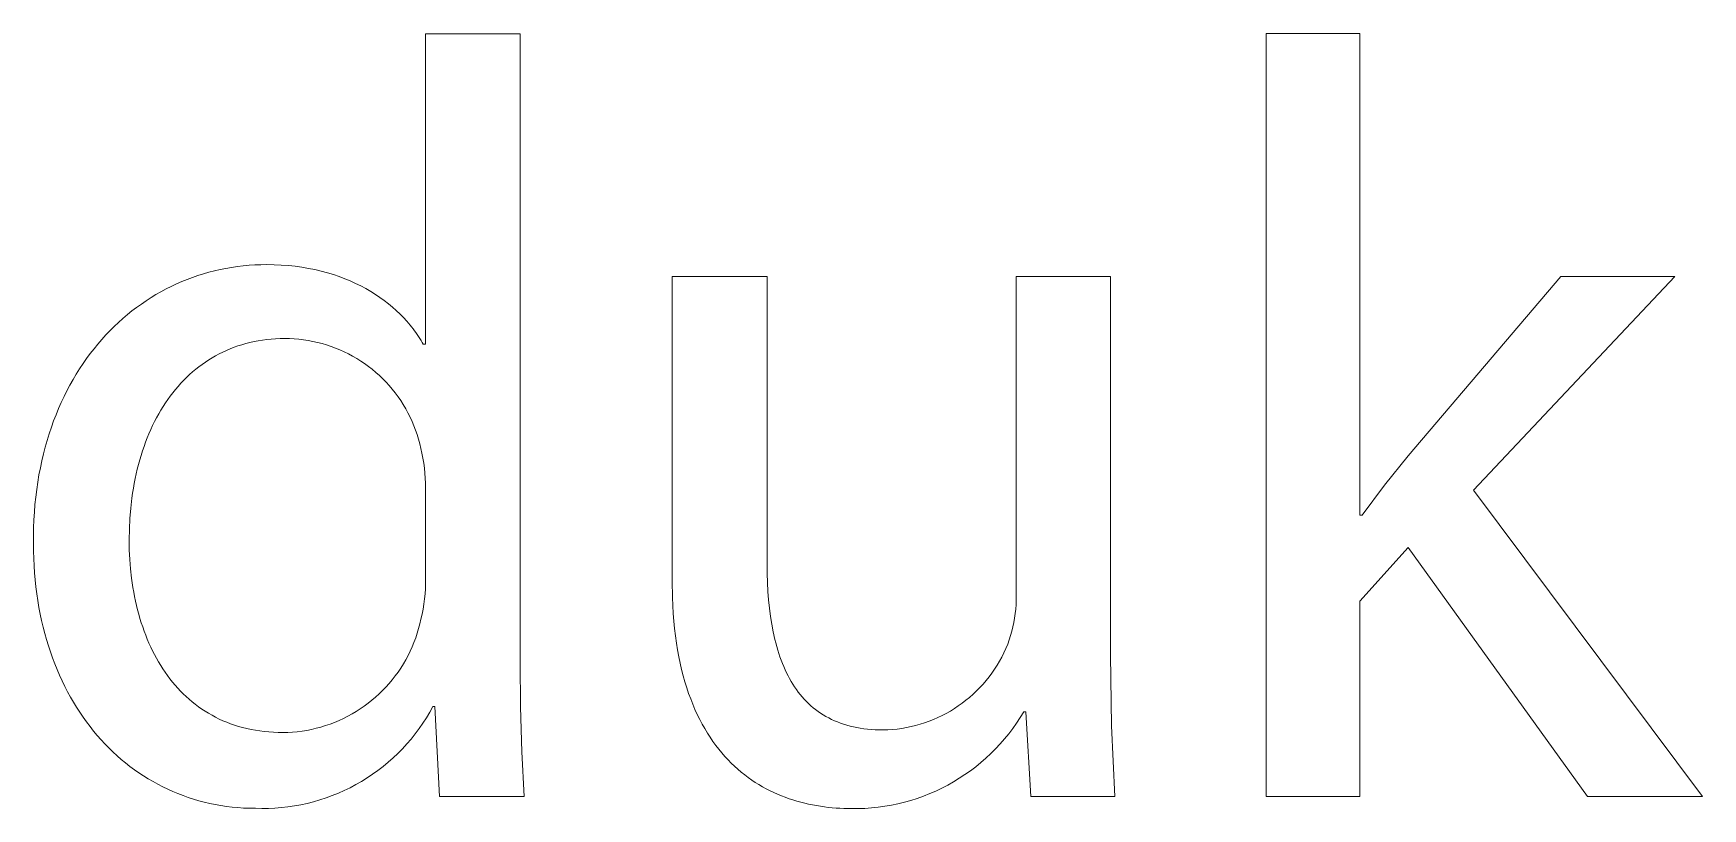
# Model space of a CAD drawing. Header units: millimetres. Extents: x -1519 to 3497, y -297 to 3208.
# Drawn here: x 1717.6 to 1795.6, y -76.6 to -40.3 of the extents above; entities that cross this region are included whole.
import ezdxf

# ---------------------------------------------------------------- set-up
doc = ezdxf.new("R2010")
doc.units = ezdxf.units.MM
doc.header["$MEASUREMENT"] = 0
doc.layers.add('Domyślny', color=7, linetype='Continuous', true_color=0x000000)

msp = doc.modelspace()

# ---------------------------------------------------------------- linework, layer by layer
at = {"layer": 'Domyślny', "color": 18, "lineweight": 15, "true_color": 0x000000}
for p, q in [((1735.908, -54.861), (1735.908, -40.345)), ((1735.908, -40.345), (1740.334, -40.345)), ((1740.334, -40.345), (1740.334, -69.71)), ((1775.2, -75.994), (1775.2, -40.332)), ((1775.2, -40.332), (1779.577, -40.332)), ((1779.577, -40.332), (1779.577, -62.848)), ((1725.787, -51.493), (1726.049, -51.426)), ((1726.049, -51.426), (1726.313, -51.365)), ((1726.313, -51.365), (1726.579, -51.312)), ((1726.579, -51.312), (1726.846, -51.265)), ((1726.846, -51.265), (1727.116, -51.226)), ((1727.116, -51.226), (1727.388, -51.194)), ((1727.388, -51.194), (1727.662, -51.168)), ((1727.662, -51.168), (1727.937, -51.15)), ((1727.937, -51.15), (1728.213, -51.139)), ((1728.213, -51.139), (1728.491, -51.136)), ((1728.491, -51.136), (1728.834, -51.141)), ((1728.834, -51.141), (1729.17, -51.156)), ((1729.17, -51.156), (1729.499, -51.181)), ((1729.499, -51.181), (1729.82, -51.215)), ((1729.82, -51.215), (1730.135, -51.258)), ((1730.135, -51.258), (1730.443, -51.311)), ((1730.443, -51.311), (1730.743, -51.371)), ((1730.743, -51.371), (1731.037, -51.44)), ((1731.037, -51.44), (1731.323, -51.518)), ((1723.785, -52.275), (1724.025, -52.154)), ((1724.025, -52.154), (1724.269, -52.039)), ((1724.269, -52.039), (1724.515, -51.932)), ((1724.515, -51.932), (1724.764, -51.83)), ((1724.764, -51.83), (1725.016, -51.736)), ((1725.016, -51.736), (1725.271, -51.648)), ((1725.271, -51.648), (1725.528, -51.567)), ((1725.528, -51.567), (1725.787, -51.493)), ((1731.323, -51.518), (1731.602, -51.603)), ((1731.602, -51.603), (1731.874, -51.695)), ((1731.874, -51.695), (1732.138, -51.795)), ((1732.138, -51.795), (1732.395, -51.901)), ((1732.395, -51.901), (1732.644, -52.014)), ((1732.644, -52.014), (1732.886, -52.134)), ((1732.886, -52.134), (1733.12, -52.259)), ((1733.12, -52.259), (1733.347, -52.39)), ((1747.433, -65.915), (1747.433, -51.684)), ((1747.433, -51.684), (1751.877, -51.684)), ((1751.877, -51.684), (1751.877, -65.147)), ((1763.519, -66.6), (1763.519, -51.684)), ((1763.519, -51.684), (1767.929, -51.684)), ((1767.929, -51.684), (1767.929, -69.373)), ((1781.832, -60.076), (1788.964, -51.69)), ((1794.293, -51.69), (1784.889, -61.679)), ((1788.964, -51.69), (1794.293, -51.69)), ((1722.409, -53.136), (1722.63, -52.977)), ((1722.63, -52.977), (1722.854, -52.824)), ((1722.854, -52.824), (1723.082, -52.677)), ((1723.082, -52.677), (1723.313, -52.536)), ((1723.313, -52.536), (1723.547, -52.402)), ((1723.547, -52.402), (1723.785, -52.275)), ((1733.347, -52.39), (1733.566, -52.527)), ((1733.566, -52.527), (1733.778, -52.669)), ((1733.778, -52.669), (1733.982, -52.816)), ((1733.982, -52.816), (1734.178, -52.967)), ((1734.178, -52.967), (1734.366, -53.123)), ((1721.564, -53.836), (1721.769, -53.652)), ((1721.769, -53.652), (1721.979, -53.474)), ((1721.979, -53.474), (1722.192, -53.302)), ((1722.192, -53.302), (1722.409, -53.136)), ((1734.366, -53.123), (1734.546, -53.283)), ((1734.546, -53.283), (1734.718, -53.447)), ((1734.718, -53.447), (1734.883, -53.614)), ((1734.883, -53.614), (1735.039, -53.785)), ((1735.039, -53.785), (1735.188, -53.958)), ((1720.782, -54.633), (1720.971, -54.425)), ((1720.971, -54.425), (1721.165, -54.222)), ((1721.165, -54.222), (1721.362, -54.026)), ((1721.362, -54.026), (1721.564, -53.836)), ((1728.904, -54.605), (1728.698, -54.62)), ((1729.114, -54.596), (1728.904, -54.605)), ((1729.326, -54.593), (1729.114, -54.596)), ((1729.548, -54.596), (1729.326, -54.593)), ((1729.768, -54.607), (1729.548, -54.596)), ((1729.989, -54.625), (1729.768, -54.607)), ((1735.188, -53.958), (1735.259, -54.046)), ((1735.259, -54.046), (1735.328, -54.135)), ((1735.328, -54.135), (1735.395, -54.224)), ((1735.395, -54.224), (1735.46, -54.313)), ((1735.46, -54.313), (1735.523, -54.403)), ((1735.523, -54.403), (1735.584, -54.494)), ((1735.584, -54.494), (1735.643, -54.585)), ((1735.643, -54.585), (1735.7, -54.677)), ((1720.072, -55.525), (1720.242, -55.293)), ((1720.242, -55.293), (1720.418, -55.067)), ((1720.418, -55.067), (1720.598, -54.847)), ((1720.598, -54.847), (1720.782, -54.633)), ((1726.267, -55.306), (1726.101, -55.395)), ((1726.437, -55.222), (1726.267, -55.306)), ((1726.609, -55.143), (1726.437, -55.222)), ((1726.784, -55.069), (1726.609, -55.143)), ((1726.963, -55), (1726.784, -55.069)), ((1727.144, -54.937), (1726.963, -55)), ((1727.328, -54.878), (1727.144, -54.937)), ((1727.515, -54.825), (1727.328, -54.878)), ((1727.705, -54.777), (1727.515, -54.825)), ((1727.898, -54.734), (1727.705, -54.777)), ((1728.094, -54.697), (1727.898, -54.734)), ((1728.292, -54.666), (1728.094, -54.697)), ((1728.493, -54.64), (1728.292, -54.666)), ((1728.698, -54.62), (1728.493, -54.64)), ((1730.208, -54.651), (1729.989, -54.625)), ((1730.427, -54.684), (1730.208, -54.651)), ((1730.644, -54.724), (1730.427, -54.684)), ((1730.86, -54.772), (1730.644, -54.724)), ((1731.074, -54.827), (1730.86, -54.772)), ((1731.286, -54.889), (1731.074, -54.827)), ((1731.496, -54.959), (1731.286, -54.889)), ((1731.703, -55.036), (1731.496, -54.959)), ((1731.908, -55.12), (1731.703, -55.036)), ((1732.109, -55.21), (1731.908, -55.12)), ((1732.308, -55.308), (1732.109, -55.21)), ((1732.503, -55.412), (1732.308, -55.308)), ((1735.7, -54.677), (1735.755, -54.768)), ((1735.755, -54.768), (1735.808, -54.861)), ((1735.808, -54.861), (1735.908, -54.861)), ((1719.589, -56.254), (1719.745, -56.005)), ((1719.745, -56.005), (1719.906, -55.762)), ((1719.906, -55.762), (1720.072, -55.525)), ((1725.023, -56.151), (1724.882, -56.277)), ((1725.168, -56.029), (1725.023, -56.151)), ((1725.316, -55.912), (1725.168, -56.029)), ((1725.467, -55.799), (1725.316, -55.912)), ((1725.621, -55.691), (1725.467, -55.799)), ((1725.778, -55.588), (1725.621, -55.691)), ((1725.938, -55.489), (1725.778, -55.588)), ((1726.101, -55.395), (1725.938, -55.489)), ((1732.694, -55.523), (1732.503, -55.412)), ((1732.881, -55.64), (1732.694, -55.523)), ((1733.065, -55.763), (1732.881, -55.64)), ((1733.244, -55.893), (1733.065, -55.763)), ((1733.418, -56.029), (1733.244, -55.893)), ((1733.588, -56.17), (1733.418, -56.029)), ((1719.151, -57.033), (1719.292, -56.768)), ((1719.292, -56.768), (1719.438, -56.508)), ((1719.438, -56.508), (1719.589, -56.254)), ((1724.349, -56.824), (1724.224, -56.972)), ((1724.477, -56.681), (1724.349, -56.824)), ((1724.609, -56.542), (1724.477, -56.681)), ((1724.744, -56.407), (1724.609, -56.542)), ((1724.882, -56.277), (1724.744, -56.407)), ((1733.753, -56.318), (1733.588, -56.17)), ((1733.912, -56.471), (1733.753, -56.318)), ((1734.067, -56.629), (1733.912, -56.471)), ((1734.215, -56.792), (1734.067, -56.629)), ((1734.359, -56.96), (1734.215, -56.792)), ((1718.762, -57.862), (1718.886, -57.581)), ((1718.886, -57.581), (1719.016, -57.304)), ((1719.016, -57.304), (1719.151, -57.033)), ((1723.756, -57.601), (1723.648, -57.768)), ((1723.868, -57.438), (1723.756, -57.601)), ((1723.983, -57.278), (1723.868, -57.438)), ((1724.102, -57.123), (1723.983, -57.278)), ((1724.224, -56.972), (1724.102, -57.123)), ((1734.496, -57.134), (1734.359, -56.96)), ((1734.628, -57.311), (1734.496, -57.134)), ((1734.753, -57.493), (1734.628, -57.311)), ((1734.872, -57.68), (1734.753, -57.493)), ((1734.985, -57.87), (1734.872, -57.68)), ((1718.424, -58.739), (1718.531, -58.442)), ((1718.531, -58.442), (1718.643, -58.149)), ((1718.643, -58.149), (1718.762, -57.862)), ((1723.248, -58.473), (1723.157, -58.658)), ((1723.343, -58.291), (1723.248, -58.473)), ((1723.441, -58.113), (1723.343, -58.291)), ((1723.543, -57.939), (1723.441, -58.113)), ((1723.648, -57.768), (1723.543, -57.939)), ((1735.091, -58.064), (1734.985, -57.87)), ((1735.19, -58.261), (1735.091, -58.064)), ((1735.283, -58.462), (1735.19, -58.261)), ((1735.369, -58.666), (1735.283, -58.462)), ((1718.227, -59.35), (1718.323, -59.042)), ((1718.323, -59.042), (1718.424, -58.739)), ((1722.904, -59.234), (1722.827, -59.433)), ((1722.985, -59.039), (1722.904, -59.234)), ((1723.069, -58.847), (1722.985, -59.039)), ((1723.157, -58.658), (1723.069, -58.847)), ((1735.447, -58.872), (1735.369, -58.666)), ((1735.519, -59.081), (1735.447, -58.872)), ((1735.583, -59.293), (1735.519, -59.081)), ((1717.98, -60.305), (1718.056, -59.981)), ((1718.056, -59.981), (1718.139, -59.663)), ((1718.139, -59.663), (1718.227, -59.35)), ((1722.617, -60.048), (1722.554, -60.259)), ((1722.684, -59.84), (1722.617, -60.048)), ((1722.754, -59.635), (1722.684, -59.84)), ((1722.827, -59.433), (1722.754, -59.635)), ((1735.641, -59.506), (1735.583, -59.293)), ((1735.691, -59.721), (1735.641, -59.506)), ((1735.745, -59.949), (1735.691, -59.721)), ((1735.791, -60.179), (1735.745, -59.949)), ((1717.846, -60.966), (1717.91, -60.633)), ((1717.91, -60.633), (1717.98, -60.305)), ((1722.44, -60.69), (1722.388, -60.91)), ((1722.495, -60.473), (1722.44, -60.69)), ((1722.554, -60.259), (1722.495, -60.473)), ((1735.83, -60.409), (1735.791, -60.179)), ((1735.861, -60.641), (1735.83, -60.409)), ((1735.884, -60.874), (1735.861, -60.641)), ((1780.732, -61.444), (1781.832, -60.076)), ((1717.739, -61.647), (1717.789, -61.304)), ((1717.789, -61.304), (1717.846, -60.966)), ((1722.255, -61.586), (1722.218, -61.816)), ((1722.296, -61.358), (1722.255, -61.586)), ((1722.34, -61.132), (1722.296, -61.358)), ((1722.388, -60.91), (1722.34, -61.132)), ((1735.9, -61.108), (1735.884, -60.874)), ((1735.908, -61.342), (1735.9, -61.108)), ((1735.908, -61.576), (1735.908, -61.342)), ((1735.908, -65.802), (1735.908, -61.576)), ((1779.677, -62.848), (1780.732, -61.444)), ((1717.63, -62.705), (1717.659, -62.348)), ((1717.659, -62.348), (1717.696, -61.995)), ((1717.696, -61.995), (1717.739, -61.647)), ((1722.186, -62.049), (1722.131, -62.523)), ((1722.218, -61.816), (1722.186, -62.049)), ((1784.889, -61.679), (1795.596, -75.994)), ((1717.592, -63.434), (1717.607, -63.067)), ((1717.607, -63.067), (1717.63, -62.705)), ((1722.092, -63.006), (1722.068, -63.497)), ((1722.131, -62.523), (1722.092, -63.006)), ((1779.577, -62.848), (1779.677, -62.848)), ((1717.584, -63.805), (1717.592, -63.434)), ((1717.584, -64.181), (1717.584, -63.805)), ((1722.068, -63.497), (1722.06, -63.998)), ((1717.587, -64.526), (1717.584, -64.181)), ((1717.597, -64.868), (1717.587, -64.526)), ((1722.06, -63.998), (1722.067, -64.456)), ((1722.067, -64.456), (1722.088, -64.908)), ((1781.832, -64.352), (1779.577, -66.857)), ((1790.217, -75.994), (1781.832, -64.352)), ((1717.613, -65.206), (1717.597, -64.868)), ((1717.636, -65.54), (1717.613, -65.206)), ((1722.088, -64.908), (1722.123, -65.355)), ((1722.123, -65.355), (1722.172, -65.794)), ((1751.877, -65.147), (1751.881, -65.575)), ((1717.665, -65.87), (1717.636, -65.54)), ((1717.7, -66.196), (1717.665, -65.87)), ((1717.741, -66.519), (1717.7, -66.196)), ((1722.172, -65.794), (1722.235, -66.227)), ((1722.235, -66.227), (1722.272, -66.441)), ((1735.888, -66.522), (1735.903, -66.282)), ((1735.903, -66.282), (1735.91, -66.042)), ((1735.91, -66.042), (1735.908, -65.802)), ((1747.447, -66.695), (1747.433, -65.915)), ((1751.881, -65.575), (1751.893, -65.993)), ((1751.893, -65.993), (1751.915, -66.403)), ((1717.789, -66.837), (1717.741, -66.519)), ((1717.842, -67.151), (1717.789, -66.837)), ((1722.272, -66.441), (1722.312, -66.652)), ((1722.312, -66.652), (1722.356, -66.861)), ((1722.356, -66.861), (1722.403, -67.069)), ((1722.403, -67.069), (1722.454, -67.274)), ((1735.794, -67.237), (1735.834, -67)), ((1735.834, -67), (1735.865, -66.761)), ((1735.865, -66.761), (1735.888, -66.522)), ((1747.463, -67.071), (1747.447, -66.695)), ((1747.486, -67.439), (1747.463, -67.071)), ((1751.915, -66.403), (1751.945, -66.803)), ((1751.945, -66.803), (1751.984, -67.193)), ((1763.491, -67.232), (1763.507, -67.022)), ((1763.507, -67.022), (1763.517, -66.811)), ((1763.517, -66.811), (1763.519, -66.6)), ((1779.577, -66.857), (1779.577, -75.994)), ((1717.902, -67.462), (1717.842, -67.151)), ((1717.967, -67.768), (1717.902, -67.462)), ((1718.039, -68.07), (1717.967, -67.768)), ((1722.454, -67.274), (1722.508, -67.476)), ((1722.508, -67.476), (1722.566, -67.676)), ((1722.566, -67.676), (1722.628, -67.874)), ((1735.642, -67.926), (1735.691, -67.706)), ((1735.691, -67.706), (1735.747, -67.472)), ((1735.747, -67.472), (1735.794, -67.237)), ((1747.515, -67.797), (1747.486, -67.439)), ((1747.55, -68.146), (1747.515, -67.797)), ((1751.984, -67.193), (1752.033, -67.573)), ((1752.033, -67.573), (1752.091, -67.942)), ((1763.358, -68.064), (1763.402, -67.858)), ((1763.402, -67.858), (1763.438, -67.65)), ((1763.438, -67.65), (1763.468, -67.441)), ((1763.468, -67.441), (1763.491, -67.232)), ((1718.115, -68.368), (1718.039, -68.07)), ((1718.198, -68.661), (1718.115, -68.368)), ((1722.628, -67.874), (1722.692, -68.069)), ((1722.692, -68.069), (1722.761, -68.262)), ((1722.761, -68.262), (1722.832, -68.452)), ((1722.832, -68.452), (1722.908, -68.639)), ((1722.908, -68.639), (1722.987, -68.823)), ((1735.371, -68.786), (1735.45, -68.575)), ((1735.45, -68.575), (1735.521, -68.361)), ((1735.521, -68.361), (1735.585, -68.145)), ((1735.585, -68.145), (1735.642, -67.926)), ((1747.591, -68.487), (1747.55, -68.146)), ((1747.638, -68.818), (1747.591, -68.487)), ((1752.091, -67.942), (1752.159, -68.3)), ((1752.159, -68.3), (1752.236, -68.648)), ((1752.236, -68.648), (1752.279, -68.817)), ((1763.188, -68.673), (1763.252, -68.472)), ((1763.252, -68.472), (1763.308, -68.269)), ((1763.308, -68.269), (1763.358, -68.064)), ((1718.286, -68.95), (1718.198, -68.661)), ((1718.38, -69.235), (1718.286, -68.95)), ((1718.479, -69.515), (1718.38, -69.235)), ((1722.987, -68.823), (1723.069, -69.004)), ((1723.069, -69.004), (1723.155, -69.183)), ((1723.155, -69.183), (1723.244, -69.358)), ((1723.244, -69.358), (1723.337, -69.53)), ((1734.987, -69.602), (1735.093, -69.403)), ((1735.093, -69.403), (1735.193, -69.201)), ((1735.193, -69.201), (1735.286, -68.995)), ((1735.286, -68.995), (1735.371, -68.786)), ((1747.69, -69.142), (1747.638, -68.818)), ((1747.748, -69.456), (1747.69, -69.142)), ((1752.279, -68.817), (1752.324, -68.983)), ((1752.324, -68.983), (1752.372, -69.147)), ((1752.372, -69.147), (1752.423, -69.308)), ((1752.423, -69.308), (1752.476, -69.465)), ((1762.841, -69.472), (1762.94, -69.275)), ((1762.94, -69.275), (1763.033, -69.075)), ((1763.033, -69.075), (1763.118, -68.872)), ((1763.118, -68.872), (1763.188, -68.673)), ((1767.929, -69.373), (1767.972, -72.682)), ((1718.584, -69.79), (1718.479, -69.515)), ((1718.694, -70.061), (1718.584, -69.79)), ((1718.809, -70.327), (1718.694, -70.061)), ((1723.337, -69.53), (1723.433, -69.699)), ((1723.433, -69.699), (1723.533, -69.865)), ((1723.533, -69.865), (1723.637, -70.027)), ((1723.637, -70.027), (1723.743, -70.186)), ((1723.743, -70.186), (1723.854, -70.341)), ((1734.495, -70.358), (1734.628, -70.176)), ((1734.628, -70.176), (1734.754, -69.989)), ((1734.754, -69.989), (1734.874, -69.797)), ((1734.874, -69.797), (1734.987, -69.602)), ((1740.334, -69.71), (1740.346, -71.805)), ((1747.812, -69.763), (1747.748, -69.456)), ((1747.881, -70.061), (1747.812, -69.763)), ((1747.955, -70.35), (1747.881, -70.061)), ((1752.476, -69.465), (1752.532, -69.62)), ((1752.532, -69.62), (1752.591, -69.771)), ((1752.591, -69.771), (1752.652, -69.92)), ((1752.652, -69.92), (1752.716, -70.065)), ((1752.716, -70.065), (1752.783, -70.207)), ((1752.783, -70.207), (1752.853, -70.346)), ((1762.378, -70.222), (1762.503, -70.041)), ((1762.503, -70.041), (1762.622, -69.855)), ((1762.622, -69.855), (1762.735, -69.666)), ((1762.735, -69.666), (1762.841, -69.472)), ((1718.929, -70.589), (1718.809, -70.327)), ((1719.054, -70.845), (1718.929, -70.589)), ((1719.185, -71.097), (1719.054, -70.845)), ((1723.854, -70.341), (1723.968, -70.493)), ((1723.968, -70.493), (1724.085, -70.641)), ((1724.085, -70.641), (1724.206, -70.785)), ((1724.206, -70.785), (1724.331, -70.925)), ((1724.331, -70.925), (1724.459, -71.062)), ((1733.905, -71.04), (1734.061, -70.877)), ((1734.061, -70.877), (1734.212, -70.709)), ((1734.212, -70.709), (1734.356, -70.536)), ((1734.356, -70.536), (1734.495, -70.358)), ((1748.035, -70.632), (1747.955, -70.35)), ((1748.119, -70.906), (1748.035, -70.632)), ((1748.208, -71.172), (1748.119, -70.906)), ((1752.853, -70.346), (1752.925, -70.481)), ((1752.925, -70.481), (1753.001, -70.614)), ((1753.001, -70.614), (1753.079, -70.743)), ((1753.079, -70.743), (1753.161, -70.868)), ((1753.161, -70.868), (1753.245, -70.99)), ((1753.245, -70.99), (1753.332, -71.109)), ((1761.66, -71.058), (1761.815, -70.901)), ((1761.815, -70.901), (1761.965, -70.739)), ((1761.965, -70.739), (1762.108, -70.571)), ((1762.108, -70.571), (1762.246, -70.399)), ((1762.246, -70.399), (1762.378, -70.222)), ((1719.32, -71.344), (1719.185, -71.097)), ((1719.46, -71.586), (1719.32, -71.344)), ((1719.605, -71.823), (1719.46, -71.586)), ((1724.459, -71.062), (1724.59, -71.194)), ((1724.59, -71.194), (1724.725, -71.323)), ((1724.725, -71.323), (1724.864, -71.447)), ((1724.864, -71.447), (1725.006, -71.567)), ((1725.006, -71.567), (1725.151, -71.683)), ((1725.151, -71.683), (1725.3, -71.795)), ((1732.861, -71.898), (1733.047, -71.77)), ((1733.047, -71.77), (1733.228, -71.636)), ((1733.228, -71.636), (1733.405, -71.496)), ((1733.405, -71.496), (1733.577, -71.35)), ((1733.577, -71.35), (1733.744, -71.198)), ((1733.744, -71.198), (1733.905, -71.04)), ((1748.302, -71.43), (1748.208, -71.172)), ((1748.401, -71.68), (1748.302, -71.43)), ((1748.504, -71.923), (1748.401, -71.68)), ((1753.332, -71.109), (1753.423, -71.224)), ((1753.423, -71.224), (1753.516, -71.336)), ((1753.516, -71.336), (1753.612, -71.444)), ((1753.612, -71.444), (1753.712, -71.548)), ((1753.712, -71.548), (1753.815, -71.649)), ((1753.815, -71.649), (1753.92, -71.746)), ((1753.92, -71.746), (1754.029, -71.84)), ((1760.626, -71.88), (1760.81, -71.758)), ((1760.81, -71.758), (1760.99, -71.63)), ((1760.99, -71.63), (1761.165, -71.496)), ((1761.165, -71.496), (1761.335, -71.356)), ((1761.335, -71.356), (1761.5, -71.21)), ((1761.5, -71.21), (1761.66, -71.058)), ((1719.755, -72.055), (1719.605, -71.823)), ((1719.909, -72.282), (1719.755, -72.055)), ((1720.068, -72.504), (1719.909, -72.282)), ((1720.231, -72.72), (1720.068, -72.504)), ((1725.3, -71.795), (1725.453, -71.902)), ((1725.453, -71.902), (1725.609, -72.005)), ((1725.609, -72.005), (1725.768, -72.103)), ((1725.768, -72.103), (1725.932, -72.196)), ((1725.932, -72.196), (1726.098, -72.285)), ((1726.098, -72.285), (1726.268, -72.369)), ((1726.268, -72.369), (1726.442, -72.448)), ((1726.442, -72.448), (1726.619, -72.522)), ((1726.619, -72.522), (1726.8, -72.591)), ((1731.453, -72.606), (1731.664, -72.526)), ((1731.664, -72.526), (1731.872, -72.438)), ((1731.872, -72.438), (1732.077, -72.344)), ((1732.077, -72.344), (1732.279, -72.243)), ((1732.279, -72.243), (1732.477, -72.134)), ((1732.477, -72.134), (1732.671, -72.019)), ((1732.671, -72.019), (1732.861, -71.898)), ((1735.953, -72.311), (1735.787, -72.568)), ((1736.11, -72.049), (1735.953, -72.311)), ((1736.259, -71.782), (1736.11, -72.049)), ((1736.342, -71.782), (1736.259, -71.782)), ((1736.559, -75.991), (1736.342, -71.782)), ((1740.346, -71.805), (1740.407, -73.899)), ((1748.611, -72.158), (1748.504, -71.923)), ((1748.723, -72.386), (1748.611, -72.158)), ((1748.839, -72.606), (1748.723, -72.386)), ((1754.029, -71.84), (1754.142, -71.93)), ((1754.142, -71.93), (1754.257, -72.016)), ((1754.257, -72.016), (1754.376, -72.098)), ((1754.376, -72.098), (1754.498, -72.176)), ((1754.498, -72.176), (1754.623, -72.25)), ((1754.623, -72.25), (1754.752, -72.321)), ((1754.752, -72.321), (1754.884, -72.387)), ((1754.884, -72.387), (1755.019, -72.449)), ((1755.019, -72.449), (1755.158, -72.508)), ((1755.158, -72.508), (1755.301, -72.562)), ((1759.027, -72.613), (1759.237, -72.546)), ((1759.237, -72.546), (1759.445, -72.471)), ((1759.445, -72.471), (1759.65, -72.39)), ((1759.65, -72.39), (1759.852, -72.302)), ((1759.852, -72.302), (1760.051, -72.206)), ((1760.051, -72.206), (1760.246, -72.104)), ((1760.246, -72.104), (1760.438, -71.995)), ((1760.438, -71.995), (1760.626, -71.88)), ((1763.707, -72.295), (1763.536, -72.556)), ((1763.87, -72.029), (1763.707, -72.295)), ((1763.97, -72.029), (1763.87, -72.029)), ((1764.204, -75.988), (1763.97, -72.029)), ((1720.399, -72.931), (1720.231, -72.72)), ((1720.572, -73.137), (1720.399, -72.931)), ((1720.748, -73.337), (1720.572, -73.137)), ((1726.8, -72.591), (1726.984, -72.655)), ((1726.984, -72.655), (1727.172, -72.714)), ((1727.172, -72.714), (1727.363, -72.767)), ((1727.363, -72.767), (1727.558, -72.816)), ((1727.558, -72.816), (1727.756, -72.858)), ((1727.756, -72.858), (1727.958, -72.896)), ((1727.958, -72.896), (1728.163, -72.928)), ((1728.163, -72.928), (1728.372, -72.954)), ((1728.372, -72.954), (1728.585, -72.974)), ((1728.585, -72.974), (1728.801, -72.989)), ((1728.801, -72.989), (1729.02, -72.998)), ((1729.02, -72.998), (1729.243, -73.001)), ((1729.243, -73.001), (1729.469, -72.996)), ((1729.469, -72.996), (1729.694, -72.983)), ((1729.694, -72.983), (1729.918, -72.962)), ((1729.918, -72.962), (1730.142, -72.934)), ((1730.142, -72.934), (1730.365, -72.898)), ((1730.365, -72.898), (1730.586, -72.854)), ((1730.586, -72.854), (1730.806, -72.804)), ((1730.806, -72.804), (1731.024, -72.745)), ((1731.024, -72.745), (1731.24, -72.679)), ((1731.24, -72.679), (1731.453, -72.606)), ((1735.238, -73.303), (1735.039, -73.535)), ((1735.43, -73.064), (1735.238, -73.303)), ((1735.613, -72.819), (1735.43, -73.064)), ((1735.787, -72.568), (1735.613, -72.819)), ((1748.959, -72.819), (1748.839, -72.606)), ((1749.082, -73.026), (1748.959, -72.819)), ((1749.21, -73.225), (1749.082, -73.026)), ((1749.341, -73.417), (1749.21, -73.225)), ((1755.301, -72.562), (1755.446, -72.612)), ((1755.446, -72.612), (1755.596, -72.658)), ((1755.596, -72.658), (1755.749, -72.7)), ((1755.749, -72.7), (1755.905, -72.738)), ((1755.905, -72.738), (1756.065, -72.771)), ((1756.065, -72.771), (1756.229, -72.8)), ((1756.229, -72.8), (1756.396, -72.824)), ((1756.396, -72.824), (1756.567, -72.845)), ((1756.567, -72.845), (1756.742, -72.86)), ((1756.742, -72.86), (1756.921, -72.872)), ((1756.921, -72.872), (1757.103, -72.878)), ((1757.103, -72.878), (1757.289, -72.881)), ((1757.289, -72.881), (1757.509, -72.874)), ((1757.509, -72.874), (1757.729, -72.859)), ((1757.729, -72.859), (1757.949, -72.837)), ((1757.949, -72.837), (1758.167, -72.807)), ((1758.167, -72.807), (1758.385, -72.769)), ((1758.385, -72.769), (1758.601, -72.725)), ((1758.601, -72.725), (1758.815, -72.672)), ((1758.815, -72.672), (1759.027, -72.613)), ((1762.969, -73.301), (1762.763, -73.536)), ((1763.166, -73.059), (1762.969, -73.301)), ((1763.355, -72.811), (1763.166, -73.059)), ((1763.536, -72.556), (1763.355, -72.811)), ((1767.972, -72.682), (1768.13, -75.988)), ((1720.929, -73.532), (1720.748, -73.337)), ((1721.114, -73.721), (1720.929, -73.532)), ((1721.303, -73.905), (1721.114, -73.721)), ((1721.496, -74.083), (1721.303, -73.905)), ((1721.693, -74.255), (1721.496, -74.083)), ((1734.617, -73.978), (1734.395, -74.188)), ((1734.832, -73.76), (1734.617, -73.978)), ((1735.039, -73.535), (1734.832, -73.76)), ((1740.407, -73.899), (1740.518, -75.991)), ((1749.476, -73.602), (1749.341, -73.417)), ((1749.614, -73.781), (1749.476, -73.602)), ((1749.755, -73.953), (1749.614, -73.781)), ((1749.9, -74.118), (1749.755, -73.953)), ((1762.329, -73.985), (1762.101, -74.198)), ((1762.55, -73.764), (1762.329, -73.985)), ((1762.763, -73.536), (1762.55, -73.764)), ((1721.894, -74.422), (1721.693, -74.255)), ((1722.098, -74.582), (1721.894, -74.422)), ((1722.306, -74.737), (1722.098, -74.582)), ((1722.518, -74.886), (1722.306, -74.737)), ((1722.734, -75.029), (1722.518, -74.886)), ((1733.689, -74.772), (1733.44, -74.951)), ((1733.931, -74.586), (1733.689, -74.772)), ((1734.166, -74.391), (1733.931, -74.586)), ((1734.395, -74.188), (1734.166, -74.391)), ((1750.047, -74.277), (1749.9, -74.118)), ((1750.198, -74.43), (1750.047, -74.277)), ((1750.351, -74.576), (1750.198, -74.43)), ((1750.507, -74.717), (1750.351, -74.576)), ((1750.666, -74.851), (1750.507, -74.717)), ((1750.827, -74.979), (1750.666, -74.851)), ((1761.374, -74.788), (1761.119, -74.968)), ((1761.623, -74.6), (1761.374, -74.788)), ((1761.865, -74.403), (1761.623, -74.6)), ((1762.101, -74.198), (1761.865, -74.403)), ((1722.953, -75.166), (1722.734, -75.029)), ((1723.175, -75.296), (1722.953, -75.166)), ((1723.401, -75.421), (1723.175, -75.296)), ((1723.63, -75.539), (1723.401, -75.421)), ((1723.863, -75.651), (1723.63, -75.539)), ((1724.098, -75.757), (1723.863, -75.651)), ((1732.39, -75.577), (1732.115, -75.71)), ((1732.661, -75.434), (1732.39, -75.577)), ((1732.926, -75.282), (1732.661, -75.434)), ((1733.186, -75.12), (1732.926, -75.282)), ((1733.44, -74.951), (1733.186, -75.12)), ((1750.99, -75.102), (1750.827, -74.979)), ((1751.155, -75.219), (1750.99, -75.102)), ((1751.323, -75.33), (1751.155, -75.219)), ((1751.492, -75.435), (1751.323, -75.33)), ((1751.663, -75.535), (1751.492, -75.435)), ((1751.836, -75.63), (1751.663, -75.535)), ((1752.01, -75.719), (1751.836, -75.63)), ((1760.042, -75.598), (1759.76, -75.733)), ((1760.319, -75.455), (1760.042, -75.598)), ((1760.591, -75.302), (1760.319, -75.455)), ((1760.858, -75.14), (1760.591, -75.302)), ((1761.119, -74.968), (1760.858, -75.14)), ((1724.336, -75.856), (1724.098, -75.757)), ((1724.578, -75.949), (1724.336, -75.856)), ((1724.822, -76.036), (1724.578, -75.949)), ((1725.07, -76.115), (1724.822, -76.036)), ((1725.32, -76.188), (1725.07, -76.115)), ((1725.572, -76.255), (1725.32, -76.188)), ((1725.828, -76.315), (1725.572, -76.255)), ((1726.086, -76.367), (1725.828, -76.315)), ((1726.346, -76.413), (1726.086, -76.367)), ((1726.609, -76.453), (1726.346, -76.413)), ((1729.785, -76.43), (1729.482, -76.475)), ((1730.086, -76.375), (1729.785, -76.43)), ((1730.385, -76.31), (1730.086, -76.375)), ((1730.681, -76.235), (1730.385, -76.31)), ((1730.975, -76.15), (1730.681, -76.235)), ((1731.265, -76.054), (1730.975, -76.15)), ((1731.553, -75.949), (1731.265, -76.054)), ((1731.836, -75.835), (1731.553, -75.949)), ((1732.115, -75.71), (1731.836, -75.835)), ((1740.518, -75.991), (1736.559, -75.991)), ((1752.186, -75.804), (1752.01, -75.719)), ((1752.364, -75.883), (1752.186, -75.804)), ((1752.542, -75.957), (1752.364, -75.883)), ((1752.721, -76.026), (1752.542, -75.957)), ((1752.902, -76.091), (1752.721, -76.026)), ((1753.083, -76.151), (1752.902, -76.091)), ((1753.265, -76.206), (1753.083, -76.151)), ((1753.448, -76.257), (1753.265, -76.206)), ((1753.631, -76.304), (1753.448, -76.257)), ((1753.814, -76.346), (1753.631, -76.304)), ((1753.998, -76.384), (1753.814, -76.346)), ((1754.181, -76.418), (1753.998, -76.384)), ((1754.365, -76.448), (1754.181, -76.418)), ((1754.549, -76.474), (1754.365, -76.448)), ((1757.374, -76.447), (1757.065, -76.49)), ((1757.682, -76.394), (1757.374, -76.447)), ((1757.988, -76.33), (1757.682, -76.394)), ((1758.291, -76.256), (1757.988, -76.33)), ((1758.591, -76.171), (1758.291, -76.256)), ((1758.889, -76.076), (1758.591, -76.171)), ((1759.183, -75.972), (1758.889, -76.076)), ((1759.473, -75.857), (1759.183, -75.972)), ((1759.76, -75.733), (1759.473, -75.857)), ((1768.13, -75.988), (1764.204, -75.988)), ((1779.577, -75.994), (1775.2, -75.994)), ((1795.596, -75.994), (1790.217, -75.994)), ((1726.874, -76.485), (1726.609, -76.453)), ((1727.142, -76.51), (1726.874, -76.485)), ((1727.411, -76.528), (1727.142, -76.51)), ((1727.683, -76.539), (1727.411, -76.528)), ((1727.957, -76.542), (1727.683, -76.539)), ((1728.262, -76.549), (1727.957, -76.542)), ((1728.568, -76.546), (1728.262, -76.549)), ((1728.874, -76.533), (1728.568, -76.546)), ((1729.179, -76.509), (1728.874, -76.533)), ((1729.482, -76.475), (1729.179, -76.509)), ((1754.732, -76.496), (1754.549, -76.474)), ((1754.915, -76.515), (1754.732, -76.496)), ((1755.097, -76.53), (1754.915, -76.515)), ((1755.279, -76.541), (1755.097, -76.53)), ((1755.46, -76.549), (1755.279, -76.541)), ((1755.64, -76.554), (1755.46, -76.549)), ((1755.819, -76.556), (1755.64, -76.554)), ((1756.131, -76.555), (1755.819, -76.556)), ((1756.443, -76.544), (1756.131, -76.555)), ((1756.755, -76.522), (1756.443, -76.544)), ((1757.065, -76.49), (1756.755, -76.522))]:
    msp.add_line(p, q, dxfattribs=at)

doc.saveas('drawing.dxf')
